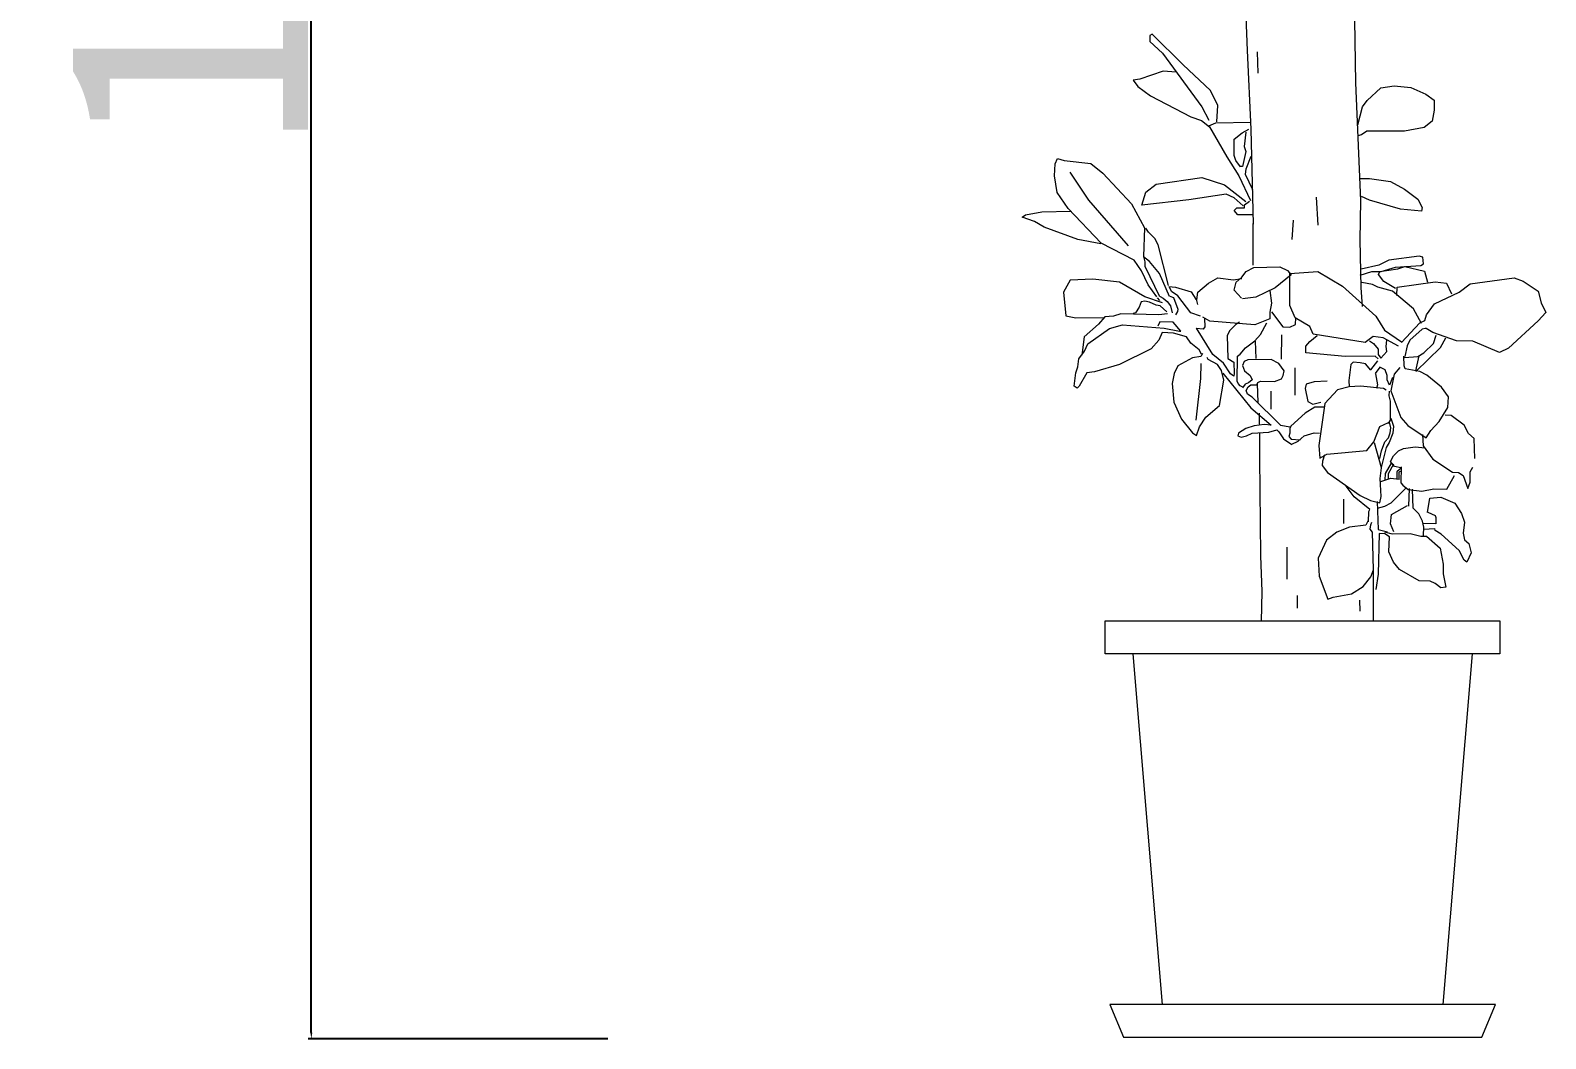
# Model space of a CAD drawing. Header units: millimetres. Extents: x -63086 to 83971, y -129912 to 13382.
# Drawn here: x 48165 to 48792, y -38990 to -38573 of the extents above; entities that cross this region are included whole.
import ezdxf

# ---------------------------------------------------------------- set-up
doc = ezdxf.new("R2010")
doc.units = ezdxf.units.MM
doc.layers.get('0').update_dxf_attribs({"lineweight": 0})
doc.layers.add('観葉植物', color=92, linetype='Continuous', lineweight=9)
doc.styles.get("Standard").update_dxf_attribs({"font": 'MS Mincho.ttf'})
doc.dimstyles.new('ISO-25', dxfattribs={"dimtxt": 2.5, "dimasz": 2.5, "dimexe": 1.25, "dimexo": 0.625, "dimtad": 1, "dimtxsty": 'Standard', "dimcen": 2.5, "dimadec": 0, "dimazin": 0, "dimtfac": 1, "dimtmove": 0, "dimatfit": 3, "dimfxl": 1, "dimarcsym": 0})

# ---------------------------------------------------------------- blocks, each defined once
blk = doc.blocks.new('*D1043')
at = {"layer": 'Defpoints', "color": 0, "ltscale": 10, "transparency": 16777216}
for p in [(48280.96, -37990.08), (48422.49, -37990.08), (48404.23, -38990.08)]:
    blk.add_point(p, dxfattribs=at)
at = {"layer": '観葉植物', "color": 0, "lineweight": -2, "ltscale": 10, "transparency": 16777216}
for p, q in [((48421.86, -37990.08), (48279.71, -37990.08)), ((48280.96, -38987.58), (48280.96, -37992.58)), ((48403.6, -38990.08), (48279.71, -38990.08))]:
    blk.add_line(p, q, dxfattribs=at)
at = {"layer": '観葉植物', "color": 0, "ltscale": 10, "transparency": 16777216}
for points in [[(48280.54, -37992.58), (48281.37, -37992.58), (48280.96, -37990.08)], [(48280.54, -38987.58), (48281.37, -38987.58), (48280.96, -38990.08)]]:
    blk.add_solid(points, dxfattribs=at)
at = {"layer": '観葉植物', "color": 0, "ltscale": 10, "transparency": 16777216, "insert": (48230.33, -38486.81), "char_height": 100, "attachment_point": 5, "rotation": 90}
blk.add_mtext('1000', dxfattribs=at)
blk = doc.blocks.new('ガジュマル2（CAD素材.com）')
at = {"color": 0, "linetype": 'ByBlock', "lineweight": -2}
for points in [[(21.09, 446.83), (21.96, 394.8), (23.92, 346.03), (23.7, 329.7)], [(-23.98, 436.38), (-22.89, 408.08), (-21.37, 375.64), (-20.5, 336.23)], [(-35.5, 378.69), (-35.06, 385.44), (-38.11, 391.54), (-49.43, 402.21), (-62.28, 414.84), (-63.15, 414.4), (-63.15, 411.79), (-57.92, 407), (-41.6, 384.79), (-38.77, 379.35)], [(-18.76, 407.64), (-18.54, 398.72)], [(-52.26, 399.16), (-57.71, 399.59), (-67.29, 396.33), (-70.12, 395.89), (-68.16, 393.28), (-62.93, 389.36), (-46.17, 380.65), (-41.81, 379.13), (-38.55, 376.52), (-31.36, 364.11), (-26.36, 356.27), (-21.57, 346.04)], [(22.85, 377.39), (24.81, 384.79), (26.77, 387.4), (32.43, 392.63), (37.87, 393.5), (44.84, 392.85), (50.94, 390.02), (54.42, 387.62), (54.42, 383.48), (53.55, 378.91), (50.28, 376.3), (42.23, 374.77), (26.55, 374.77), (24.37, 373.25), (22.85, 372.82)], [(-38.77, 376.95), (-35.94, 378.26), (-21.35, 378.48)], [(-25.7, 359.97), (-27.66, 362.58), (-28.32, 364.76), (-28.32, 371.51), (-25.05, 374.12), (-22.22, 375.65)], [(-23.53, 374.34), (-24.18, 368.46), (-23.53, 366.28), (-24.83, 360.19), (-25.92, 360.19)], [(-21.35, 364.32), (-23.53, 359.1), (-23.74, 356.92), (-20.69, 350.61)], [(-60.33, 306.29), (-63.87, 311.19), (-66.59, 317.04), (-69.72, 321.4), (-83.33, 328.47), (-96.94, 342.76), (-101.56, 349.43), (-102.65, 356.23), (-102.38, 361.27), (-101.43, 363.44), (-98.57, 362.63), (-87.55, 361.4), (-82.65, 357.32), (-70.81, 344.66), (-65.37, 334.73), (-65.78, 322.89), (-65.23, 320.72), (-65.23, 318.95), (-59.11, 306.43)], [(-71.99, 327.39), (-88.46, 346.16), (-96.09, 357.84)], [(-24.61, 343.9), (-28.32, 347.17), (-31.58, 348.69), (-47.04, 346.3), (-66.42, 344.12), (-64.89, 349.56), (-60.54, 352.83), (-41.6, 355.66), (-32.23, 352.61), (-23.53, 345.64)], [(23.5, 355.18), (27.64, 355.18), (36.35, 353.87), (42.23, 350.83), (47.67, 346.69), (49.41, 343.21), (49.19, 341.68), (40.48, 342.55), (27.64, 346.25), (24.37, 347.78)], [(-20.91, 340.2), (-26.79, 340.2), (-28.32, 341.94), (-27.23, 343.03), (-23.96, 343.03), (-23.96, 344.34), (-22, 345.86)], [(5.59, 347.42), (6.29, 335.93)], [(-83.47, 328.2), (-92.99, 329.97), (-106.87, 335), (-110.82, 337.45), (-115.99, 339.22), (-114.63, 340.17), (-107.82, 341.4), (-95.85, 341.67)], [(-55.43, 310.92), (-59.79, 327.79), (-61.15, 330.38), (-63.74, 332.96), (-64.82, 334.59)], [(-20.6, 336.5), (-20.6, 319.35)], [(-3.95, 337.97), (-4.39, 329.92)], [(23.76, 329.83), (24.17, 310.1), (24.71, 302.21)], [(-55.03, 306.43), (-59.11, 315.82), (-63.33, 320.85), (-65.78, 322.76)], [(23.83, 315.14), (28.59, 316.77), (32.54, 316.64), (38.39, 318.54), (48.87, 319.22), (50.09, 319.9), (49.82, 322.63), (48.19, 323.03), (35.67, 321.4), (31.58, 319.36), (24.24, 317.73)], [(-57.95, 303.7), (-65.3, 306.28), (-75.78, 312.27), (-86.8, 313.5), (-96.19, 313.09), (-98.91, 308.19), (-97.96, 298.39), (-93.74, 297.58), (-82.04, 297.71)], [(-55.37, 310.56), (-52.51, 310.16), (-46.11, 308.25), (-44.21, 305.26), (-43.8, 304.99), (-43.39, 308.12), (-38.9, 311.93), (-35.09, 314.1), (-28.56, 313.29), (-25.16, 313.83)], [(-25.29, 305.67), (-28.29, 308.93), (-27.47, 312.33), (-25.16, 314.37), (-23.39, 316.69), (-20.12, 318.32), (-9.37, 318.59), (-6.24, 317.1), (-4.75, 315.33), (-11.28, 309.88), (-19.31, 306.07), (-24.89, 305.39)], [(39.62, 285.84), (33.3, 289.32), (29.17, 289.76), (25.9, 287.36), (4.35, 290.84), (3.04, 293.89), (-3.06, 297.59), (-5.23, 302.6), (-5.23, 315.88), (6.31, 316.75), (16.54, 310.66), (30.25, 298.25), (33.96, 292.37), (40.92, 287.58)], [(38.39, 309.7), (33.63, 312.56), (31.45, 315.41), (31.99, 316.77), (39.48, 317.86), (42.33, 318.82), (50.5, 316.91), (51.72, 312.28)], [(40.97, 287.38), (48.46, 295.41), (50.64, 296.5), (51.32, 298.81), (54.58, 303.3), (64.79, 308.2), (69.28, 311.6), (87.51, 314.05), (91.32, 312.69), (97.44, 308.61), (98.67, 303.71), (100.57, 299.77), (97.44, 296.36), (85.2, 284.93), (81.52, 283.16), (70.37, 287.93), (63.7, 288.06), (53.9, 291.46), (51.18, 293.1), (50.77, 293.1), (49.41, 292.83), (44.38, 288.33), (43.29, 285.89), (42.33, 281.53)], [(-42.17, 298.18), (-46.25, 299.54), (-51.56, 306.62), (-54.28, 308.39), (-55.09, 310.16)], [(-13.59, 308.8), (-12.91, 303.62), (-13.59, 299.95), (-13.59, 297.09), (-19.71, 294.64), (-38.36, 296.14), (-41.21, 297.77)], [(49.27, 295.14), (45.87, 301.26), (37.16, 308.61), (31.18, 310.24), (29, 311.33), (24.51, 312.15)], [(38.93, 306.71), (39.07, 310.24), (54.85, 312.42), (59.48, 311.88), (61.66, 307.52)], [(-56.18, 300.03), (-58.9, 302.47), (-60.54, 302.75), (-63.26, 303.97), (-65.3, 304.38), (-66.8, 304.11), (-67.61, 301.93), (-69.11, 299.62), (-70.06, 299.34)], [(-60.13, 305.88), (-59.18, 304.65)], [(-58.91, 306.3), (-57.69, 305.67), (-56.04, 304.28), (-54.66, 302.53), (-53.91, 299.61)], [(-54.96, 306.48), (-53.32, 305.94), (-51.56, 301.18), (-51.69, 300.22), (-52.51, 298.73)], [(-44, 305.23), (-43.4, 303.02)], [(-41.76, 282.47), (-42.71, 284.24), (-46.25, 287.1), (-48.02, 289.68), (-53.33, 291.18), (-58.09, 291.45), (-59.45, 288.32), (-62.58, 284.65), (-75.78, 278.25), (-86.12, 275.26), (-89.25, 274.85), (-92.38, 269.27), (-93.2, 268.46), (-94.42, 269.27), (-93.74, 274.72), (-92.92, 277.3), (-92.51, 280.57), (-90.2, 283.7), (-88.84, 286.83), (-79.86, 293.09), (-74.42, 294.58), (-57.27, 293.22), (-50.88, 292), (-50.33, 292), (-53.46, 295.81), (-59.04, 295.94), (-59.86, 294.04)], [(-55.91, 299.21), (-59.45, 298.8), (-75.23, 299.21), (-78.23, 298.26), (-81.76, 297.98), (-84.35, 294.85), (-90.34, 289.68), (-91.29, 282.06)], [(-40.53, 297.23), (-40.4, 293.83), (-41.08, 292.87), (-44.07, 293.15)], [(-26.11, 295.74), (-27.64, 294.8), (-30.02, 292.25), (-31.12, 290.21), (-30.87, 280.68), (-28.49, 279.15), (-28.32, 274.48), (-28.49, 273.45), (-29.85, 274.39), (-32.74, 278.81), (-37.16, 282.38), (-43.87, 293.24)], [(-24.66, 268.86), (-25.77, 269.46), (-26.7, 270.39), (-27.04, 271.33), (-26.96, 281.62), (-25.77, 282.55), (-23.55, 285.11), (-19.73, 288), (-17.35, 290.63), (-14.71, 295.48)], [(-12.89, 299.96), (-8.13, 293.84), (-5.27, 293.7), (-2.96, 294.79), (-2.82, 297.51)], [(-8.67, 290.57), (-8.81, 280.37)], [(31.34, 280.61), (30.04, 281.7), (17.63, 281.48), (1.3, 283.01), (1.3, 285.84), (3.04, 287.8), (6.09, 290.19)], [(42.2, 281.12), (47.64, 281.53), (50.23, 283.03), (54.17, 286.97), (55.26, 290.38)], [(46.83, 275.27), (57.03, 285.21), (59.21, 289.29)], [(-41.35, 282.74), (-42.03, 281.52), (-45.57, 280.97), (-51.56, 277.71), (-53.05, 274.44), (-53.87, 270.36), (-53.19, 262.6), (-50.06, 255.66), (-45.57, 249.95), (-43.94, 248.86), (-42.58, 252.4), (-39.99, 256.48), (-34.41, 261.24), (-32.51, 271.72), (-33.59, 275.8), (-35.23, 278.25), (-39.04, 280.29), (-39.45, 281.11)], [(-19.62, 287.83), (-19.35, 280.75)], [(27.64, 288.01), (29.38, 286.93), (31.34, 284.53), (31.34, 282.35), (32.43, 280.83), (34.83, 283.66), (34.61, 285.62), (34.83, 288.23)], [(-42.07, 278.68), (-42.21, 272.42), (-44.11, 255.27)], [(-5.29, 252.35), (-8.96, 252.93), (-20.86, 264.67), (-22.76, 265.9), (-23.31, 267.53), (-22.49, 269.03), (-21.4, 269.84), (-18.95, 269.84), (-18.54, 270.8), (-17.46, 271.34), (-11.6, 271.2), (-8.75, 272.29), (-8.07, 273.65), (-7.66, 275.56), (-9.84, 278.69), (-12.97, 280.32), (-22.63, 280.19), (-24.12, 279.51), (-24.8, 277.87), (-23.99, 275.56), (-21.67, 273.65), (-20.86, 271.88), (-22.35, 270.66), (-23.72, 270.12), (-24.8, 268.62)], [(-3.23, 276.83), (-3.23, 265.54)], [(28.27, 275.9), (25.97, 278.46), (23.84, 278.97), (20.95, 279.14), (20.02, 278.2), (19.08, 271.57), (19.25, 269.02)], [(28.28, 276.07), (31.14, 279.74)], [(37.22, 272.8), (35.92, 269.75), (35.04, 271.93), (35.04, 273.67), (34.17, 276.07), (32, 277.16), (30.04, 274.54)], [(40.18, 276.97), (37.86, 274.25), (36.5, 267.31), (40.59, 256.28), (43.58, 253.02), (51.2, 247.85), (53.1, 250.98), (56.51, 254.65), (60.04, 260.5), (60.32, 264.86), (57.46, 268.8), (51.34, 273.84), (48.48, 275.33), (42.49, 276.42), (42.08, 277.65), (41.95, 281.73)], [(46.83, 275.68), (48.19, 281.8)], [(-32.97, 274.61), (-21.4, 260.32), (-12.97, 253.11), (-15.82, 253.38), (-20.04, 252.83), (-23.44, 251.75), (-26.44, 249.84), (-26.84, 248.75), (-25.35, 248.21), (-23.17, 248.75), (-20.86, 249.84), (-13.92, 250.25), (-10.65, 251.2), (-9.84, 250.38), (-7.93, 247.53), (-4.39, 245.08)], [(-18.8, 270.41), (-18.53, 262.52)], [(10.24, 271.39), (4.8, 271.12), (1.53, 270.16), (1.12, 268.26), (2.21, 262.95), (4.25, 261.86), (7.52, 262.68)], [(30.22, 274.37), (30.99, 269.87), (30.56, 268.25)], [(-13.16, 267.17), (-13.16, 259.69)], [(34.64, 267.65), (33.45, 268.33), (24.01, 269.27), (19.34, 269.02), (14.4, 267.74), (9.22, 262.04), (6.75, 244.78), (7.17, 239.42), (10.07, 241.12), (26.56, 242.65), (29.46, 246.22), (31.92, 252.52), (35.49, 254.3)], [(35.55, 253.83), (36.37, 255.2), (36.37, 263.09), (35.82, 265.26), (35.96, 267.17)], [(-17.99, 258.16), (-17.99, 253.54)], [(8.92, 260.59), (5.01, 260.59), (1.01, 258.12), (-4.86, 252.76), (-5.28, 251.74), (-5.28, 249.87), (-5.62, 248.43), (-4.77, 247.41), (-1.03, 247.07)], [(71.26, 239.35), (70.99, 247.65), (68.68, 249.69), (66.91, 253.09), (61.47, 257.17), (59.02, 257.31)], [(32.03, 239.32), (32.63, 242.55), (34.07, 246.21), (35.52, 247.91), (36.29, 249.95), (36.46, 252.08), (35.95, 254.38)], [(36.54, 255.99), (37.56, 252.68), (37.31, 249.87), (35.86, 245.96), (34.58, 243.92), (32.54, 235.67)], [(-17.85, 249.86), (-17.85, 239.52)], [(-4.43, 245.28), (-1.8, 246.56), (0.67, 248.77), (4.84, 249.96), (6.96, 249.87)], [(9.08, 240.84), (8.26, 238.26), (8.13, 236.49), (10.3, 233.5), (23.77, 223.97), (28.13, 221.93), (31.94, 220.98), (32.48, 223.56), (32.07, 231.05), (32.62, 235.54), (29.76, 245.88)], [(49.63, 249.28), (49.9, 244.52), (53.85, 239.08), (62.01, 233.63), (64.46, 233.5), (66.5, 232.27), (68.41, 226.97), (69.36, 229.55), (69.36, 233.77), (70.45, 235.81)], [(-17.87, 239.57), (-17.46, 199.02), (-16.91, 184.32), (-17.19, 171.94)], [(40.63, 235.43), (38.08, 236.03), (36.38, 238.15), (37.65, 240.45), (39.7, 242.49), (41.82, 243.43), (46.58, 244.11), (50.75, 243.77)], [(36.71, 237.37), (34.24, 233.11), (33.99, 230.39)], [(37.65, 236.94), (35.35, 232.94), (35.43, 230.65)], [(40.89, 235.35), (40.04, 234.84), (39.04, 233.78), (38.94, 230.92)], [(40.8, 234.16), (39.78, 233.65), (39.78, 230.67)], [(40.78, 235.95), (40.65, 229.28), (41.46, 228.33), (43.64, 226.56), (49.36, 225.88), (54.25, 226.83), (59.7, 226.69), (62.83, 232.27)], [(27.27, 213.17), (27.41, 217.39), (27.81, 218.2), (21.28, 223.51), (18.02, 227.86)], [(30.99, 218.8), (33.98, 219.62), (36.7, 220.98), (42.55, 226.97)], [(32.35, 229.82), (36.57, 231.18), (39.97, 230.78)], [(43.91, 219.62), (44.19, 226.97)], [(50.04, 207.51), (50.17, 210.91), (49.63, 213.36), (48.13, 216.49), (45.82, 218.8), (45.41, 226.69)], [(16.97, 222.56), (16.97, 212.49)], [(30.85, 221.52), (31.26, 209.96), (35.07, 209)], [(37.79, 209), (36.43, 212.27), (36.84, 216.22), (43.37, 219.89)], [(51.67, 217.03), (52.62, 222.88), (57.25, 223.29), (62.96, 220.84), (65.69, 216.62), (67.05, 212.95), (66.37, 208.46), (67.05, 205.74), (68.81, 204.24), (69.77, 200.29), (68, 196.48), (66.91, 197.3), (64.73, 201.25), (57.38, 208.05), (54.8, 209.55), (54.66, 210.36)], [(27.04, 213.36), (26.22, 211.72), (19.42, 210.91), (14.11, 208.87), (9.89, 205.6), (6.49, 198.12), (6.9, 190.63), (10.44, 181.11), (12.62, 181.92), (20.24, 183.29), (25.13, 186.41), (28.26, 190.36), (29.35, 193.35), (28.94, 208.87), (27.99, 210.09), (28.26, 211.86), (28.67, 212.95)], [(51.81, 217.17), (54.8, 215.81), (55.07, 214.99), (55.07, 212.27), (49.9, 212.41)], [(33.84, 209), (37.11, 208.19), (44.46, 208.32), (48.95, 207.23), (51.26, 207.23), (56.98, 202.2), (58.2, 195.67), (58.2, 191.59), (59.29, 186.14), (57.25, 185.87), (54.8, 187.64), (52.76, 188.59), (48.27, 188.73), (40.1, 193.49), (37.65, 196.48), (35.75, 200.7), (36.02, 206.96), (33.98, 208.19), (31.65, 208.26), (31.26, 191.45), (30.31, 185.19)], [(54.66, 210.23), (50.04, 209.96)], [(-6.44, 202.69), (-6.44, 189.49)], [(29.21, 193.44), (29.24, 172.13)], [(-2.22, 182.69), (-2.22, 177.38)], [(23.5, 180.79), (23.64, 176.16)], [(-70.2, 158.54), (-58.01, 13.5)], [(70.2, 158.54), (58.01, 13.5)], [(79.79, 13.5), (-79.79, 13.5), (-74.13, 0), (74.13, 0), (79.79, 13.5)]]:
    blk.add_lwpolyline(points, dxfattribs=at)
blk.add_lwpolyline([(-81.59, 172.13), (81.59, 172.13), (81.59, 158.54), (-81.59, 158.54)], close=True, dxfattribs=at)

msp = doc.modelspace()

# ---------------------------------------------------------------- block references
at = {"layer": '観葉植物', "ltscale": 10}
msp.add_blockref('ガジュマル2（CAD素材.com）', (48690.9938, -38989.3991), dxfattribs=at)

# ---------------------------------------------------------------- dimensions: what is measured, and where the dimension line sits
dim = msp.add_linear_dim(base=(48280.9573, -37990.0773), p1=(48404.2253, -38990.0773), p2=(48422.489, -37990.0773), angle=90, dimstyle='ISO-25', override={"dimtxt": 100}, dxfattribs=at)
dim.commit()
dim.dimension.update_dxf_attribs({"geometry": '*D1043', "text_midpoint": (48280.9573, -38486.8103), "dimtype": 160})

doc.saveas('drawing.dxf')
